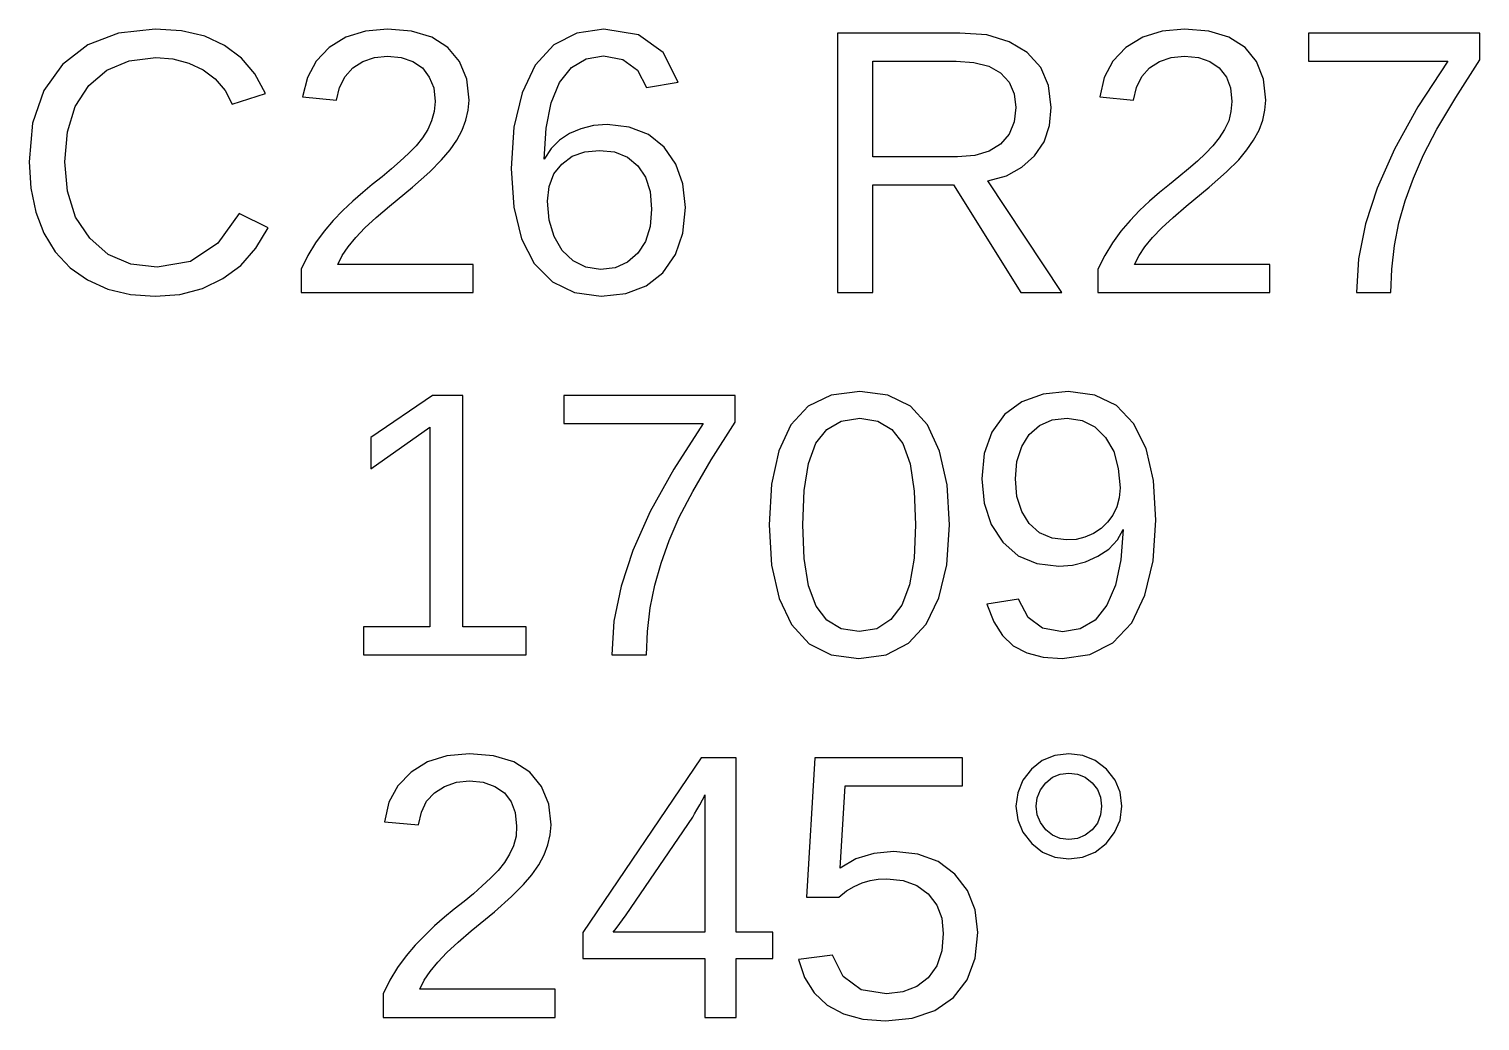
# Model space of a CAD drawing. Extents: x 194 to 2890, y 45 to 1503.
# Drawn here: x 2757.98 to 2790.03, y 1156.05 to 1177.95 of the extents above; entities that cross this region are included whole.
import ezdxf

# ---------------------------------------------------------------- set-up
doc = ezdxf.new("R2010")
doc.units = 0
doc.layers.get('0').update_dxf_attribs({"linetype": 'CONTINUOUS'})

msp = doc.modelspace()

# ---------------------------------------------------------------- linework, layer by layer
for points in [[(2761.31, 1172.09), (2761.81, 1172.22), (2762.26, 1172.44), (2762.66, 1172.73), (2762.99, 1173.11), (2763.26, 1173.56), (2762.62, 1173.88), (2762.15, 1173.22), (2761.55, 1172.82), (2760.81, 1172.69), (2760.23, 1172.76), (2759.73, 1172.97), (2759.32, 1173.33), (2759.01, 1173.8), (2758.83, 1174.37), (2758.77, 1175.02), (2758.83, 1175.68), (2759, 1176.24), (2759.3, 1176.7), (2759.7, 1177.04), (2760.19, 1177.25), (2760.78, 1177.32), (2761.16, 1177.29), (2761.51, 1177.2), (2761.83, 1177.05), (2762.09, 1176.85), (2762.31, 1176.59), (2762.47, 1176.29), (2763.2, 1176.53), (2762.97, 1176.96), (2762.67, 1177.31), (2762.3, 1177.59), (2761.86, 1177.79), (2761.35, 1177.91), (2760.77, 1177.95), (2759.96, 1177.86), (2759.28, 1177.6), (2758.72, 1177.17), (2758.31, 1176.59), (2758.06, 1175.87), (2757.98, 1175.02), (2758.02, 1174.44), (2758.13, 1173.91), (2758.31, 1173.44), (2758.56, 1173.03), (2758.89, 1172.68), (2759.27, 1172.41), (2759.72, 1172.21), (2760.22, 1172.09), (2760.77, 1172.05)], [(2767.79, 1172.75), (2764.8, 1172.75), (2764.9, 1172.95), (2765.03, 1173.14), (2765.2, 1173.35), (2765.4, 1173.56), (2765.65, 1173.79), (2765.94, 1174.04), (2766.45, 1174.46), (2766.83, 1174.8), (2767.09, 1175.06), (2767.28, 1175.28), (2767.43, 1175.5), (2767.55, 1175.72), (2767.63, 1175.94), (2767.68, 1176.16), (2767.7, 1176.38), (2767.65, 1176.84), (2767.49, 1177.23), (2767.23, 1177.54), (2766.88, 1177.77), (2766.43, 1177.9), (2765.9, 1177.95), (2765.41, 1177.9), (2764.98, 1177.77), (2764.61, 1177.54), (2764.32, 1177.24), (2764.13, 1176.88), (2764.02, 1176.45), (2764.77, 1176.38), (2764.84, 1176.66), (2764.96, 1176.9), (2765.13, 1177.09), (2765.35, 1177.23), (2765.61, 1177.32), (2765.9, 1177.35), (2766.2, 1177.32), (2766.46, 1177.23), (2766.67, 1177.09), (2766.82, 1176.89), (2766.92, 1176.65), (2766.95, 1176.35), (2766.93, 1176.13), (2766.87, 1175.92), (2766.79, 1175.73), (2766.67, 1175.55), (2766.53, 1175.37), (2766.36, 1175.2), (2766.18, 1175.03), (2765.99, 1174.86), (2765.78, 1174.69), (2765.56, 1174.52), (2765.35, 1174.34), (2765.13, 1174.15), (2764.91, 1173.94), (2764.7, 1173.72), (2764.5, 1173.49), (2764.31, 1173.23), (2764.14, 1172.95), (2763.99, 1172.65), (2763.99, 1172.13), (2767.79, 1172.13)], [(2771.16, 1172.11), (2771.61, 1172.28), (2771.98, 1172.57), (2772.26, 1172.97), (2772.42, 1173.44), (2772.48, 1174.01), (2772.42, 1174.53), (2772.27, 1174.97), (2772.01, 1175.34), (2771.66, 1175.62), (2771.24, 1175.78), (2770.75, 1175.84), (2770.45, 1175.82), (2770.17, 1175.75), (2769.92, 1175.64), (2769.7, 1175.5), (2769.51, 1175.31), (2769.36, 1175.08), (2769.4, 1175.76), (2769.51, 1176.32), (2769.7, 1176.77), (2769.96, 1177.1), (2770.29, 1177.29), (2770.67, 1177.36), (2771.1, 1177.28), (2771.42, 1177.04), (2771.62, 1176.66), (2772.32, 1176.78), (2771.99, 1177.43), (2771.44, 1177.82), (2770.68, 1177.95), (2770.08, 1177.86), (2769.57, 1177.6), (2769.16, 1177.15), (2768.87, 1176.54), (2768.69, 1175.78), (2768.63, 1174.87), (2768.69, 1174.02), (2768.86, 1173.32), (2769.14, 1172.77), (2769.54, 1172.37), (2770.03, 1172.13), (2770.62, 1172.05)], [(2776.62, 1174.51), (2778.4, 1174.51), (2779.89, 1172.13), (2780.79, 1172.13), (2779.16, 1174.6), (2779.57, 1174.71), (2779.91, 1174.9), (2780.19, 1175.15), (2780.4, 1175.46), (2780.52, 1175.82), (2780.56, 1176.22), (2780.5, 1176.7), (2780.33, 1177.1), (2780.03, 1177.43), (2779.63, 1177.67), (2779.14, 1177.82), (2778.54, 1177.86), (2775.84, 1177.86), (2775.84, 1172.13), (2776.62, 1172.13)], [(2785.39, 1172.75), (2782.4, 1172.75), (2782.5, 1172.95), (2782.63, 1173.14), (2782.8, 1173.35), (2783, 1173.56), (2783.25, 1173.79), (2783.54, 1174.04), (2784.05, 1174.46), (2784.43, 1174.8), (2784.7, 1175.06), (2784.88, 1175.28), (2785.03, 1175.5), (2785.15, 1175.72), (2785.23, 1175.94), (2785.28, 1176.16), (2785.3, 1176.38), (2785.25, 1176.84), (2785.09, 1177.23), (2784.84, 1177.54), (2784.48, 1177.77), (2784.04, 1177.9), (2783.5, 1177.95), (2783.01, 1177.9), (2782.58, 1177.77), (2782.21, 1177.54), (2781.92, 1177.24), (2781.73, 1176.88), (2781.63, 1176.45), (2782.38, 1176.38), (2782.44, 1176.66), (2782.56, 1176.9), (2782.73, 1177.09), (2782.95, 1177.23), (2783.21, 1177.32), (2783.5, 1177.35), (2783.81, 1177.32), (2784.06, 1177.23), (2784.27, 1177.09), (2784.43, 1176.89), (2784.52, 1176.65), (2784.55, 1176.35), (2784.53, 1176.13), (2784.48, 1175.92), (2784.39, 1175.73), (2784.27, 1175.55), (2784.13, 1175.37), (2783.97, 1175.2), (2783.79, 1175.03), (2783.59, 1174.86), (2783.38, 1174.69), (2783.17, 1174.52), (2782.95, 1174.34), (2782.73, 1174.15), (2782.51, 1173.94), (2782.3, 1173.72), (2782.1, 1173.49), (2781.91, 1173.23), (2781.74, 1172.95), (2781.59, 1172.65), (2781.59, 1172.13), (2785.39, 1172.13)], [(2788.08, 1172.65), (2788.14, 1173.17), (2788.24, 1173.67), (2788.38, 1174.16), (2788.56, 1174.66), (2788.78, 1175.17), (2789.08, 1175.74), (2789.5, 1176.44), (2790.03, 1177.27), (2790.03, 1177.86), (2786.24, 1177.86), (2786.24, 1177.24), (2789.32, 1177.24), (2788.66, 1176.23), (2788.14, 1175.3), (2787.76, 1174.44), (2787.5, 1173.65), (2787.35, 1172.88), (2787.3, 1172.13), (2788.06, 1172.13)], [(2776.62, 1175.13), (2776.62, 1177.24), (2778.46, 1177.24), (2778.85, 1177.21), (2779.18, 1177.13), (2779.44, 1176.98), (2779.63, 1176.78), (2779.74, 1176.52), (2779.78, 1176.22), (2779.74, 1175.9), (2779.63, 1175.63), (2779.44, 1175.41), (2779.19, 1175.25), (2778.87, 1175.16), (2778.49, 1175.13)], [(2770.28, 1172.69), (2770, 1172.83), (2769.76, 1173.06), (2769.58, 1173.37), (2769.47, 1173.73), (2769.43, 1174.15), (2769.47, 1174.47), (2769.57, 1174.75), (2769.75, 1174.97), (2769.98, 1175.14), (2770.26, 1175.24), (2770.58, 1175.27), (2770.91, 1175.24), (2771.2, 1175.12), (2771.43, 1174.93), (2771.6, 1174.68), (2771.7, 1174.36), (2771.73, 1173.97), (2771.7, 1173.59), (2771.6, 1173.26), (2771.43, 1173), (2771.2, 1172.8), (2770.93, 1172.68), (2770.6, 1172.64)], [(2768.96, 1164.75), (2767.56, 1164.75), (2767.56, 1169.86), (2766.89, 1169.86), (2765.53, 1168.93), (2765.53, 1168.24), (2766.83, 1169.16), (2766.83, 1164.75), (2765.37, 1164.75), (2765.37, 1164.13), (2768.96, 1164.13)], [(2771.64, 1164.65), (2771.7, 1165.17), (2771.8, 1165.67), (2771.94, 1166.16), (2772.12, 1166.66), (2772.34, 1167.17), (2772.64, 1167.74), (2773.05, 1168.44), (2773.58, 1169.27), (2773.58, 1169.86), (2769.79, 1169.86), (2769.79, 1169.24), (2772.87, 1169.24), (2772.22, 1168.23), (2771.7, 1167.3), (2771.32, 1166.44), (2771.06, 1165.65), (2770.9, 1164.88), (2770.85, 1164.13), (2771.62, 1164.13)], [(2776.91, 1164.13), (2777.41, 1164.39), (2777.8, 1164.81), (2778.08, 1165.39), (2778.25, 1166.12), (2778.31, 1167), (2778.26, 1167.89), (2778.09, 1168.63), (2777.83, 1169.21), (2777.45, 1169.62), (2776.95, 1169.87), (2776.33, 1169.95), (2775.7, 1169.87), (2775.19, 1169.62), (2774.81, 1169.21), (2774.54, 1168.64), (2774.38, 1167.9), (2774.33, 1167), (2774.38, 1166.11), (2774.55, 1165.38), (2774.82, 1164.8), (2775.21, 1164.38), (2775.7, 1164.13), (2776.31, 1164.05)], [(2781.41, 1164.14), (2781.92, 1164.4), (2782.34, 1164.84), (2782.63, 1165.45), (2782.81, 1166.21), (2782.87, 1167.11), (2782.82, 1167.98), (2782.66, 1168.69), (2782.38, 1169.24), (2782, 1169.64), (2781.52, 1169.87), (2780.93, 1169.95), (2780.38, 1169.89), (2779.91, 1169.72), (2779.53, 1169.44), (2779.25, 1169.05), (2779.08, 1168.58), (2779.03, 1168.02), (2779.08, 1167.48), (2779.23, 1167.01), (2779.49, 1166.62), (2779.83, 1166.32), (2780.24, 1166.15), (2780.73, 1166.09), (2781.03, 1166.11), (2781.32, 1166.19), (2781.59, 1166.31), (2781.83, 1166.47), (2782.02, 1166.67), (2782.15, 1166.9), (2782.1, 1166.23), (2781.98, 1165.67), (2781.79, 1165.23), (2781.53, 1164.9), (2781.2, 1164.71), (2780.81, 1164.64), (2780.37, 1164.72), (2780.05, 1164.96), (2779.84, 1165.36), (2779.14, 1165.25), (2779.29, 1164.86), (2779.48, 1164.56), (2779.72, 1164.33), (2780.02, 1164.18), (2780.38, 1164.08), (2780.8, 1164.05)], [(2775.92, 1164.71), (2775.6, 1164.9), (2775.37, 1165.21), (2775.2, 1165.66), (2775.1, 1166.26), (2775.07, 1167), (2775.1, 1167.76), (2775.2, 1168.36), (2775.36, 1168.81), (2775.6, 1169.11), (2775.92, 1169.29), (2776.33, 1169.36), (2776.73, 1169.29), (2777.04, 1169.11), (2777.28, 1168.8), (2777.44, 1168.35), (2777.53, 1167.75), (2777.56, 1167), (2777.53, 1166.27), (2777.43, 1165.68), (2777.26, 1165.23), (2777.02, 1164.91), (2776.71, 1164.71), (2776.32, 1164.65)], [(2780.58, 1166.71), (2780.3, 1166.83), (2780.07, 1167.03), (2779.91, 1167.3), (2779.8, 1167.63), (2779.77, 1168.02), (2779.8, 1168.4), (2779.91, 1168.73), (2780.07, 1169), (2780.3, 1169.2), (2780.58, 1169.32), (2780.91, 1169.36), (2781.24, 1169.31), (2781.52, 1169.17), (2781.76, 1168.93), (2781.94, 1168.62), (2782.04, 1168.25), (2782.08, 1167.82), (2782.06, 1167.6), (2782.01, 1167.4), (2781.92, 1167.22), (2781.8, 1167.06), (2781.66, 1166.92), (2781.49, 1166.81), (2781.3, 1166.73), (2781.11, 1166.68), (2780.9, 1166.67)], [(2769.6, 1156.75), (2766.61, 1156.75), (2766.71, 1156.95), (2766.84, 1157.14), (2767.01, 1157.35), (2767.21, 1157.56), (2767.46, 1157.79), (2767.75, 1158.04), (2768.26, 1158.46), (2768.64, 1158.8), (2768.9, 1159.06), (2769.09, 1159.28), (2769.24, 1159.5), (2769.36, 1159.72), (2769.44, 1159.94), (2769.49, 1160.16), (2769.51, 1160.38), (2769.46, 1160.84), (2769.3, 1161.23), (2769.04, 1161.54), (2768.69, 1161.77), (2768.24, 1161.9), (2767.71, 1161.95), (2767.21, 1161.9), (2766.78, 1161.77), (2766.42, 1161.54), (2766.13, 1161.24), (2765.93, 1160.88), (2765.83, 1160.45), (2766.58, 1160.38), (2766.65, 1160.66), (2766.76, 1160.9), (2766.94, 1161.09), (2767.16, 1161.23), (2767.42, 1161.32), (2767.71, 1161.35), (2768.01, 1161.32), (2768.27, 1161.23), (2768.48, 1161.09), (2768.63, 1160.89), (2768.72, 1160.65), (2768.75, 1160.35), (2768.74, 1160.13), (2768.68, 1159.92), (2768.59, 1159.73), (2768.48, 1159.55), (2768.34, 1159.37), (2768.17, 1159.2), (2767.99, 1159.03), (2767.8, 1158.86), (2767.59, 1158.69), (2767.37, 1158.52), (2767.16, 1158.34), (2766.94, 1158.15), (2766.72, 1157.94), (2766.51, 1157.72), (2766.31, 1157.49), (2766.12, 1157.23), (2765.95, 1156.95), (2765.8, 1156.65), (2765.8, 1156.13), (2769.6, 1156.13)], [(2773.6, 1157.43), (2774.41, 1157.43), (2774.41, 1158.01), (2773.6, 1158.01), (2773.6, 1161.86), (2772.83, 1161.86), (2770.21, 1158), (2770.21, 1157.43), (2772.91, 1157.43), (2772.91, 1156.13), (2773.6, 1156.13)], [(2777.49, 1156.11), (2777.99, 1156.28), (2778.4, 1156.57), (2778.7, 1156.96), (2778.88, 1157.44), (2778.94, 1158), (2778.88, 1158.5), (2778.71, 1158.93), (2778.43, 1159.29), (2778.06, 1159.57), (2777.61, 1159.73), (2777.08, 1159.79), (2776.64, 1159.75), (2776.24, 1159.63), (2775.9, 1159.42), (2776.01, 1161.24), (2778.6, 1161.24), (2778.6, 1161.86), (2775.34, 1161.86), (2775.15, 1158.78), (2775.87, 1158.78), (2776.04, 1158.92), (2776.21, 1159.02), (2776.38, 1159.1), (2776.56, 1159.15), (2776.74, 1159.18), (2776.93, 1159.19), (2777.29, 1159.15), (2777.59, 1159.04), (2777.84, 1158.86), (2778.03, 1158.61), (2778.14, 1158.32), (2778.17, 1157.98), (2778.14, 1157.6), (2778.03, 1157.27), (2777.84, 1157), (2777.59, 1156.81), (2777.28, 1156.69), (2776.92, 1156.65), (2776.36, 1156.74), (2775.96, 1157.03), (2775.73, 1157.5), (2774.98, 1157.41), (2775.11, 1157.01), (2775.32, 1156.67), (2775.61, 1156.4), (2775.97, 1156.21), (2776.4, 1156.09), (2776.9, 1156.05)], [(2781.25, 1159.67), (2781.53, 1159.78), (2781.77, 1159.97), (2781.96, 1160.21), (2782.08, 1160.48), (2782.12, 1160.79), (2782.08, 1161.1), (2781.97, 1161.37), (2781.78, 1161.61), (2781.53, 1161.8), (2781.26, 1161.91), (2780.95, 1161.95), (2780.64, 1161.91), (2780.36, 1161.8), (2780.12, 1161.61), (2779.93, 1161.37), (2779.82, 1161.09), (2779.78, 1160.79), (2779.82, 1160.49), (2779.93, 1160.22), (2780.13, 1159.97), (2780.37, 1159.78), (2780.64, 1159.67), (2780.95, 1159.63)], [(2780.76, 1160.08), (2780.59, 1160.15), (2780.44, 1160.27), (2780.32, 1160.43), (2780.25, 1160.6), (2780.23, 1160.79), (2780.25, 1160.98), (2780.32, 1161.15), (2780.44, 1161.31), (2780.59, 1161.43), (2780.76, 1161.5), (2780.95, 1161.52), (2781.14, 1161.5), (2781.31, 1161.43), (2781.46, 1161.31), (2781.58, 1161.16), (2781.65, 1160.99), (2781.67, 1160.79), (2781.65, 1160.6), (2781.58, 1160.42), (2781.46, 1160.27), (2781.31, 1160.15), (2781.14, 1160.08), (2780.95, 1160.06)], [(2770.88, 1158.01), (2770.95, 1158.09), (2771.17, 1158.39), (2772.64, 1160.55), (2772.68, 1160.62), (2772.73, 1160.71), (2772.8, 1160.82), (2772.86, 1160.93), (2772.89, 1161), (2772.91, 1161.04), (2772.91, 1158.01)]]:
    msp.add_lwpolyline(points, close=True)

doc.saveas('drawing.dxf')
